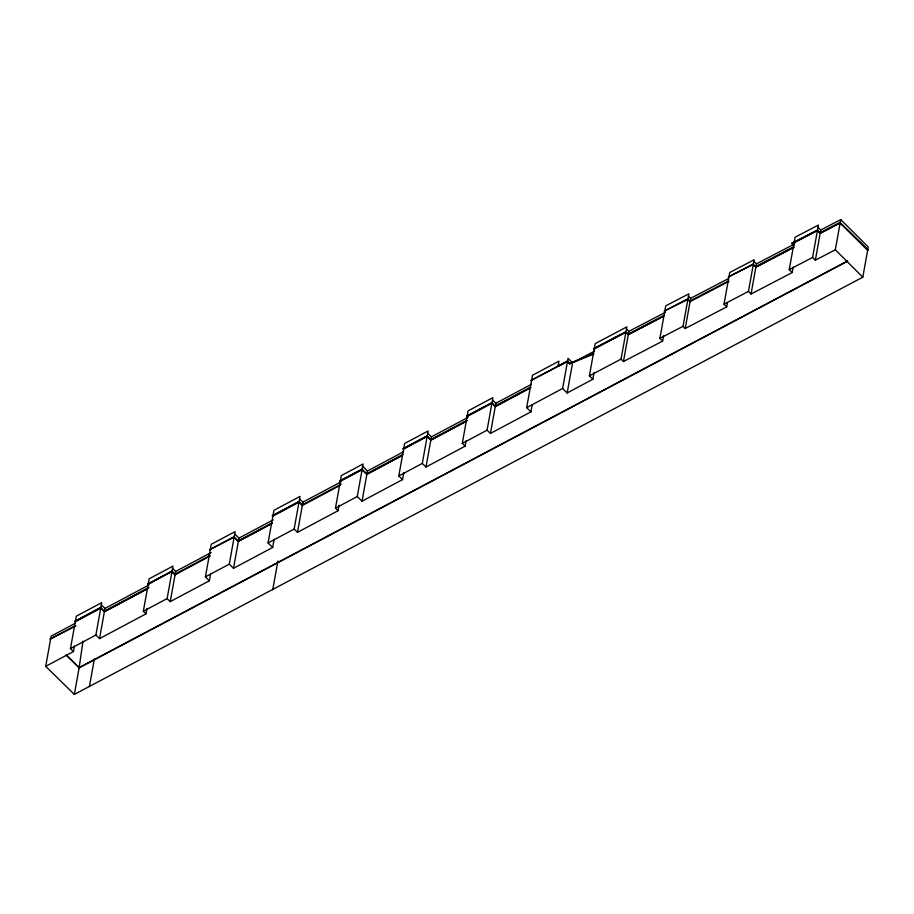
<?xml version="1.0" encoding="UTF-8"?>
<svg xmlns="http://www.w3.org/2000/svg" width="914" height="914" viewBox="0 0 914 914"><rect width="100%" height="100%" fill="white"/><g stroke="black" fill="none" stroke-linecap="round" stroke-linejoin="round"><path stroke-width="1.37" d="M847.701 261.153L79.13 667.848L82.98 641.16M100.814 607.513L74.708 621.44L100.814 607.513L104.379 611.66L148.034 588.376M148.159 584.423L172.06 571.067L175.088 574.666L171.969 571.627L147.565 584.115L172.06 571.067M234.11 537.192L238.348 541.339L234.11 537.192L209.637 549.714L234.201 536.632M299.084 501.535L272.303 515.793L299.084 501.535L302.328 505.362M362.104 469.568L366.868 474.229L362.104 469.568L339.722 480.981L362.195 469.008M427.226 435.887L403.028 448.774L427.226 435.887L430.837 440.068L467.18 420.714M492.006 402.651L466.528 416.224L492.006 402.651L495.262 406.479L530.463 387.73M567.548 360.973L530.92 380.498L567.457 361.533L569.753 363.783L567.548 360.973L569.719 363.886L593.883 353.981M625.907 332.136L628.306 334.558L625.907 332.136L593.632 348.702L625.987 331.576M817.424 230.477L820.189 233.23L817.424 230.477L791.753 243.364L817.516 229.917M687.876 299.335L690.07 301.529L687.876 299.335L664.135 311.183L687.968 298.775M794.06 247.26L755.878 267.174L753.296 264.466L755.889 267.048L793.74 247.317M840.172 222.799L868.3 250.219L840.172 222.799L820.189 233.23M572.598 362.789L568.051 358.322L562.613 388.496L567.171 392.963L592.866 379.253L589.393 375.86L595.197 343.618L626.855 326.869L621.063 359.111L623.462 361.521L662.639 341.093L659.897 338.351L665.746 305.87L688.882 293.828L683.032 326.298L685.226 328.492L726.699 306.876L724.014 304.179L729.715 272.509L754.153 259.759L748.452 291.429L751.045 294.011L792.198 272.555L789.239 269.619L795.077 237.229L818.418 225.05L812.58 257.44L815.345 260.193L820.783 230.008L840.754 219.589L868.231 247.008L862.805 277.193L74.342 694.412L45.7 666.34L51.127 636.155L75.256 623.291M70.469 648.609L76.296 616.196L101.717 602.634L95.89 635.036L70.469 648.609L73.451 651.533L45.7 666.34M73.451 651.533L74.434 646.049M74.342 694.412L79.278 666.98M89.412 686.528L94.359 659.097M95.89 635.036L99.546 638.623L104.973 608.45L148.902 585.017M143.327 611.272L149.176 578.802L172.975 566.12L167.125 598.59L143.327 611.272L145.989 613.854L99.546 638.623M145.989 613.854L146.971 608.37M167.125 598.59L170.244 601.629L175.682 571.456L211.134 552.559M205.399 576.871L211.26 544.287L235.138 531.582L229.277 564.155L205.399 576.871L209.375 580.778L170.244 601.629M209.375 580.778L210.608 573.923M229.277 564.155L233.516 568.302L238.942 538.129L273.206 519.872M268.065 542.95L273.937 510.309L300.021 496.416L294.148 529.069L268.065 542.95L272.669 547.44L233.516 568.302M272.669 547.44L274.143 539.203M272.715 589.804L277.902 561.002M294.148 529.069L297.496 532.336L302.922 502.152L341.048 481.849M335.472 508.15L341.333 475.577L363.121 463.958L357.26 496.531L335.472 508.15L338.089 510.72L297.496 532.336M338.089 510.72L339.071 505.225M357.26 496.531L362.024 501.203L367.451 471.018L403.051 452.053M398.79 475.931L404.628 443.484L428.14 430.962L422.302 463.409L398.79 475.931L402.537 479.61L362.024 501.203M402.537 479.61L403.771 472.755M422.302 463.409L425.993 467.031L431.419 436.858L468.128 417.31M462.29 443.381L468.139 410.843L492.932 397.636L487.082 430.174L462.29 443.381L465.135 446.181L425.993 467.031M465.135 446.181L466.129 440.697M487.082 430.174L490.43 433.442L495.856 403.268L531.457 384.303M490.43 433.442L530.943 411.86L526.67 407.667L532.496 375.277L558.968 361.167L558.054 366.308L567.514 361.259M530.943 411.86L532.177 405.005M567.171 392.963L572.347 364.16M592.866 379.253L594.1 372.398M623.462 361.521L628.889 331.348L665.541 312.234M662.639 341.093L663.633 335.598M685.226 328.492L690.653 298.307L728.355 278.656M726.699 306.876L727.441 302.763M751.045 294.011L756.484 263.838L793.878 244.335M792.198 272.555L793.181 267.071M815.345 260.193L835.327 249.762L840.754 219.589M75.291 621.76L100.711 608.198M340.305 481.301L362.093 469.693L366.845 474.355L402.457 455.389M75.279 625.656L49.939 639.172L75.862 625.976M104.47 611.1L148.993 587.359M147.051 589.027L104.367 611.786L100.723 608.073M175.18 574.106L209.889 555.598M210.163 555.975L175.077 574.792L171.958 571.753M238.44 540.78L271.938 522.922M573.821 362.138L594.626 351.033M272.201 523.299L238.348 541.339L271.378 523.859M366.948 473.669L403.04 454.441M366.868 474.229L402.057 455.48M495.354 405.919L530.2 387.353M530.863 387.639L495.251 406.604L491.926 403.211M526.67 407.667L562.613 388.496M272.898 516.113L298.981 502.22M403.622 449.094L427.124 436.572M467.111 416.544L491.915 403.337M302.42 504.802L341.082 484.214M340.454 485.185L302.317 505.488L298.992 502.094M430.928 439.508L466.894 420.349M466.3 421.297L430.825 440.194L427.146 436.446M594.226 349.022L625.884 332.262L628.295 334.673L663.678 316.221M589.393 375.86L621.063 359.111M847.449 261.027L79.164 667.574L66.334 654.984M820.281 232.659L840.263 222.239M753.387 263.895L728.264 277.011L753.296 264.466M792.335 243.684L817.413 230.602L820.178 233.344L840.16 222.925L867.637 250.345M690.161 300.957L728.469 280.998M755.981 266.488L793.455 246.951M729.018 281.341L690.047 301.643L687.865 299.461M628.398 333.987L664.398 315.216M628.306 334.558L663.427 316.244M789.239 269.619L812.58 257.44M724.014 304.179L748.452 291.429M659.897 338.351L683.032 326.298M569.856 363.235L593.186 353.661M794.483 243.055L791.753 243.364L794.026 245.672M792.061 243.718L794.746 243.41M492.509 400.001L495.856 403.268M299.575 498.884L302.922 502.152M172.552 568.417L175.682 571.456M427.729 433.236L431.419 436.858M362.698 466.357L367.451 471.018M234.704 533.982L238.942 538.129M66.185 655.155L79.13 667.848M101.317 604.862L104.973 608.45M818.019 227.266L820.783 230.008M753.879 261.244L756.484 263.838M835.327 249.762L862.805 277.193M688.471 296.125L690.653 298.307M626.49 328.926L628.889 331.348"/></g></svg>
